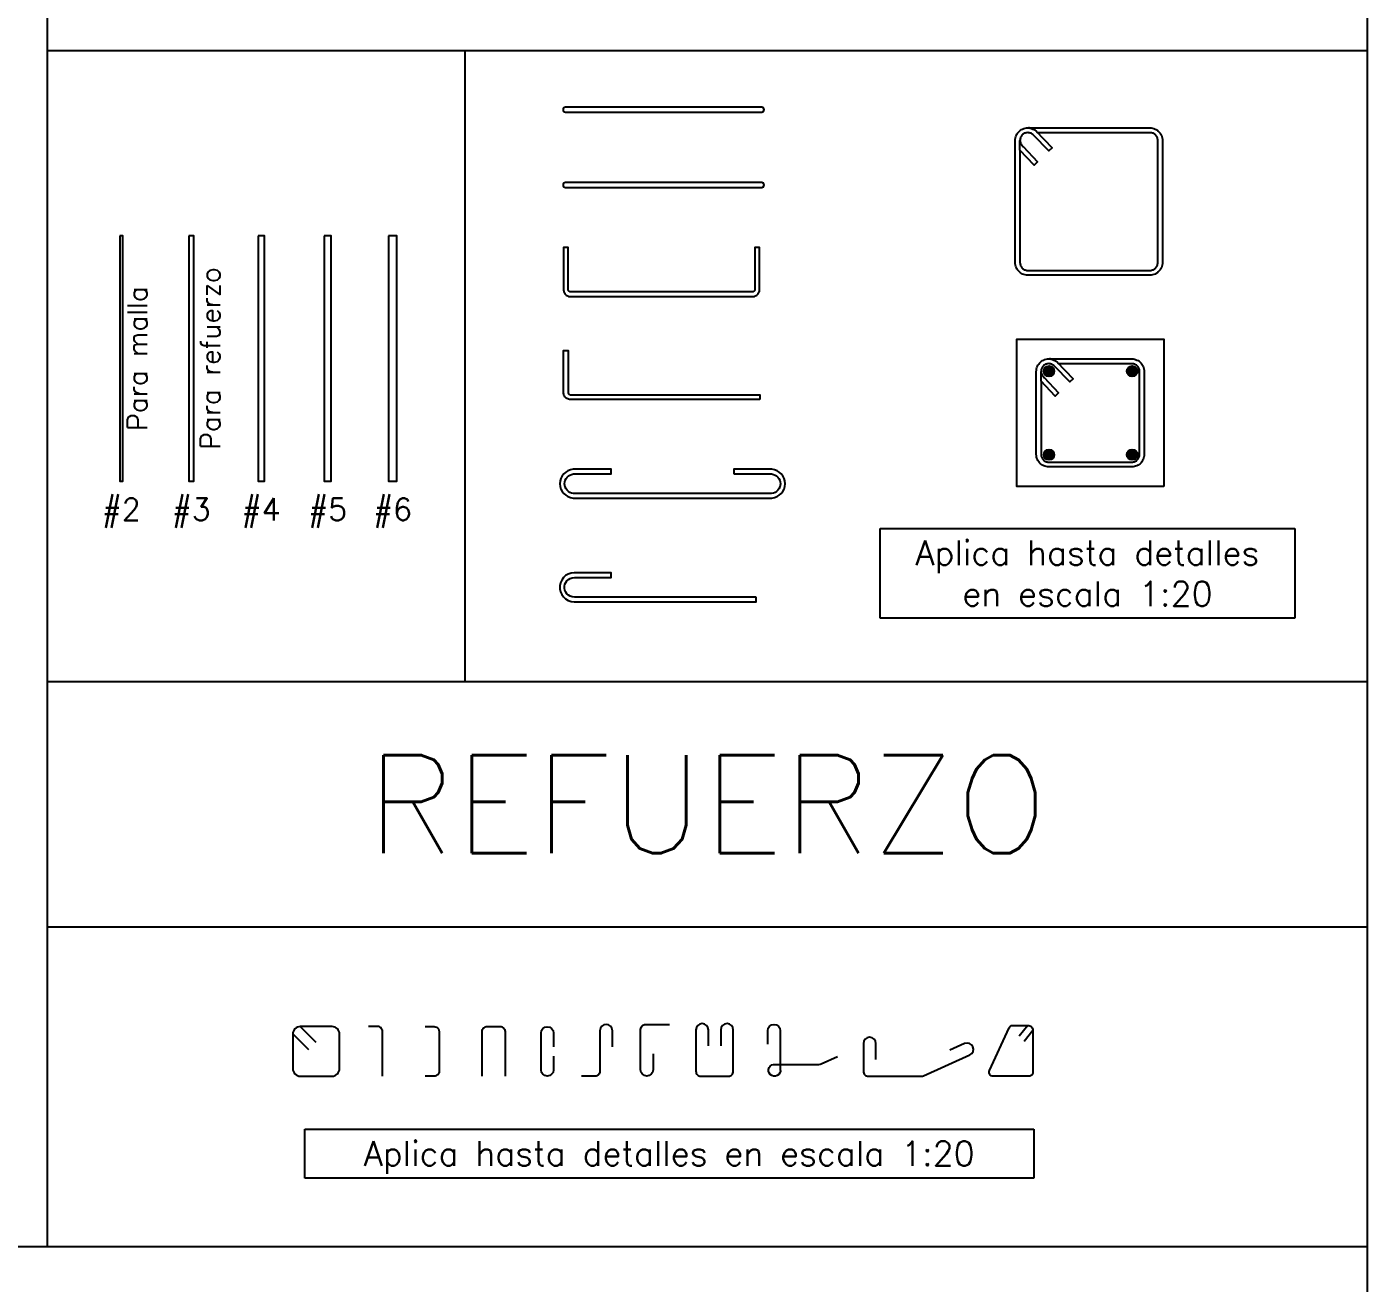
# Model space of a CAD drawing. Header units: millimetres. Extents: x -99999999 to 100000000, y -41 to 20.
# Drawn here: x -17.676 to -14.944, y -11.27 to -8.709 of the extents above; entities that cross this region are included whole.
import ezdxf

# ---------------------------------------------------------------- set-up
doc = ezdxf.new("R2010")
doc.units = ezdxf.units.MM
doc.header["$LTSCALE"] = 0.01
for name, color, linetype in [('FC_BORDES', 4, 'Continuous'), ('FC_COTAS', 1, 'Continuous'), ('FC_R-80', 11, 'Continuous'), ('FC_REFUERZO 2', 1, 'Continuous')]:
    doc.layers.add(name, color=color, linetype=linetype)
doc.layers.add('FC_DEFPOINTS', color=250, linetype='Continuous', plot=False)
doc.styles.add('FC_TEXT1', font='romans.shx')

# ---------------------------------------------------------------- blocks, each defined once
blk = doc.blocks.new('*U254')
at = {"color": 0, "lineweight": -2}
blk.add_wipeout([(0.325, 0.0294), (0.4035, 0.0294), (0.4076, 0.0285), (0.4111, 0.0274), (0.4145, 0.0258), (0.4176, 0.0237), (0.4204, 0.0213), (0.4229, 0.0186), (0.4251, 0.0156), (0.4268, 0.0123), (0.4282, 0.0089), (0.4291, 0.0053), (0.4295, 0.0016), (0.4295, -0.0021), (0.429, -0.0058), (0.428, -0.0094), (0.4266, -0.0128), (0.4248, -0.0161), (0.4226, -0.019), (0.42, -0.0217), (0.4171, -0.0241), (0.414, -0.026), (0.4106, -0.0276), (0.4071, -0.0287), (0.4032, -0.0294), (-0.0032, -0.0294), (-0.0071, -0.0287), (-0.0106, -0.0276), (-0.014, -0.026), (-0.0171, -0.0241), (-0.02, -0.0217), (-0.0226, -0.019), (-0.0248, -0.0161), (-0.0266, -0.0128), (-0.028, -0.0094), (-0.029, -0.0058), (-0.0295, -0.0021), (-0.0295, 0.0016), (-0.0291, 0.0053), (-0.0282, 0.0089), (-0.0268, 0.0123), (-0.0251, 0.0156), (-0.0229, 0.0186), (-0.0204, 0.0213), (-0.0176, 0.0237), (-0.0145, 0.0258), (-0.0111, 0.0274), (-0.0076, 0.0285), (-0.004, 0.0293), (-0.0026, 0.0294), (0.075, 0.0294), (0.075, 0.0198), (-0.0022, 0.0198), (-0.0027, 0.0197), (-0.0051, 0.0193), (-0.0075, 0.0185), (-0.0098, 0.0174), (-0.0119, 0.016), (-0.0138, 0.0144), (-0.0155, 0.0126), (-0.0169, 0.0105), (-0.0181, 0.0083), (-0.019, 0.006), (-0.0196, 0.0036), (-0.0199, 0.0011), (-0.0199, -0.0014), (-0.0195, -0.0039), (-0.0189, -0.0063), (-0.0179, -0.0086), (-0.0167, -0.0108), (-0.0152, -0.0128), (-0.0135, -0.0146), (-0.0116, -0.0162), (-0.0094, -0.0175), (-0.0072, -0.0186), (-0.0048, -0.0193), (-0.0024, -0.0198), (0.4024, -0.0198), (0.4048, -0.0193), (0.4072, -0.0186), (0.4094, -0.0175), (0.4116, -0.0162), (0.4135, -0.0146), (0.4152, -0.0128), (0.4167, -0.0108), (0.4179, -0.0086), (0.4189, -0.0063), (0.4195, -0.0039), (0.4199, -0.0014), (0.4199, 0.0011), (0.4196, 0.0036), (0.419, 0.006), (0.4181, 0.0083), (0.4169, 0.0105), (0.4155, 0.0126), (0.4138, 0.0144), (0.4119, 0.016), (0.4098, 0.0174), (0.4075, 0.0185), (0.4051, 0.0193), (0.4025, 0.0198), (0.325, 0.0198)], dxfattribs=at)
blk.add_lwpolyline([(0.325, 0.0198), (0.4021, 0.0198, -0.900773), (0.4021, -0.0198), (-0.0021, -0.0198, -0.900773), (-0.0021, 0.0198), (0.075, 0.0198), (0.075, 0.0294), (-0.0025, 0.0294, 0.917819), (-0.0025, -0.0294), (0.4025, -0.0294), (0.4025, -0.0294, 0.917819), (0.4025, 0.0294), (0.325, 0.0294)], format="xyb", close=True, dxfattribs=at)
blk = doc.blocks.new('*U255')
at = {"color": 0, "lineweight": -2}
blk.add_lwpolyline([(0.4, 0.005), (0, 0.005, 1), (0, -0.005), (0.4, -0.005, 1)], format="xyb", close=True, dxfattribs=at)
blk = doc.blocks.new('*U249')
at = {"color": 0, "ltscale": 1.5}
blk.add_lwpolyline([(-0.1048, -0.0096), (-0.1048, -0.0096)], dxfattribs=at)
blk.add_wipeout([(-0.1228, 0), (0.1247, 0), (0.1273, -0.0001), (0.1299, -0.0006), (0.1325, -0.0012), (0.135, -0.0022), (0.1373, -0.0034), (0.1396, -0.0048), (0.1416, -0.0065), (0.1435, -0.0084), (0.1452, -0.0104), (0.1466, -0.0127), (0.1478, -0.015), (0.1488, -0.0175), (0.1494, -0.0201), (0.1499, -0.0227), (0.15, -0.0253), (0.15, -0.2747), (0.1499, -0.2773), (0.1494, -0.2799), (0.1488, -0.2825), (0.1478, -0.285), (0.1466, -0.2873), (0.1452, -0.2896), (0.1435, -0.2916), (0.1416, -0.2935), (0.1396, -0.2952), (0.1373, -0.2966), (0.135, -0.2978), (0.1325, -0.2988), (0.1299, -0.2994), (0.1273, -0.2999), (0.1247, -0.3), (-0.1247, -0.3), (-0.1273, -0.2999), (-0.1299, -0.2994), (-0.1325, -0.2988), (-0.135, -0.2978), (-0.1373, -0.2966), (-0.1396, -0.2952), (-0.1416, -0.2935), (-0.1435, -0.2916), (-0.1452, -0.2896), (-0.1466, -0.2873), (-0.1478, -0.285), (-0.1488, -0.2825), (-0.1494, -0.2799), (-0.1499, -0.2773), (-0.15, -0.2747), (-0.15, -0.0253), (-0.1499, -0.0227), (-0.1494, -0.0201), (-0.1488, -0.0175), (-0.1478, -0.015), (-0.1466, -0.0127), (-0.1452, -0.0104), (-0.1435, -0.0084), (-0.1416, -0.0065), (-0.1396, -0.0048), (-0.1373, -0.0034), (-0.135, -0.0022), (-0.1325, -0.0012), (-0.1299, -0.0006), (-0.1273, -0.0001), (-0.1247, 0), (-0.122, -0.0001), (-0.1194, -0.0006), (-0.1168, -0.0012), (-0.1144, -0.0022), (-0.112, -0.0034), (-0.1098, -0.0048), (-0.1084, -0.006), (-0.075, -0.0403), (-0.0818, -0.047), (-0.113, -0.0148), (-0.1141, -0.0137), (-0.1154, -0.0126), (-0.1168, -0.0117), (-0.1183, -0.011), (-0.1198, -0.0104), (-0.1214, -0.01), (-0.123, -0.0097), (-0.1247, -0.0096), (-0.1263, -0.0097), (-0.1279, -0.01), (-0.1295, -0.0104), (-0.1311, -0.011), (-0.1325, -0.0117), (-0.1339, -0.0126), (-0.1352, -0.0137), (-0.1363, -0.0148), (-0.1374, -0.0161), (-0.1383, -0.0175), (-0.139, -0.0189), (-0.1396, -0.0205), (-0.14, -0.0221), (-0.1403, -0.0237), (-0.1404, -0.0253), (-0.1403, -0.027), (-0.14, -0.0286), (-0.1396, -0.0302), (-0.139, -0.0317), (-0.1383, -0.0332), (-0.1374, -0.0346), (-0.1363, -0.0359), (-0.1352, -0.037), (-0.1341, -0.0379), (-0.1045, -0.0691), (-0.1115, -0.0757), (-0.1404, -0.0452), (-0.1404, -0.2747), (-0.1403, -0.2763), (-0.14, -0.2779), (-0.1396, -0.2795), (-0.139, -0.2811), (-0.1383, -0.2825), (-0.1374, -0.2839), (-0.1363, -0.2852), (-0.1352, -0.2863), (-0.1339, -0.2874), (-0.1325, -0.2883), (-0.1311, -0.289), (-0.1295, -0.2896), (-0.1279, -0.29), (-0.1263, -0.2903), (-0.1247, -0.2904), (0.1247, -0.2904), (0.1263, -0.2903), (0.1279, -0.29), (0.1295, -0.2896), (0.1311, -0.289), (0.1325, -0.2883), (0.1339, -0.2874), (0.1352, -0.2863), (0.1363, -0.2852), (0.1374, -0.2839), (0.1383, -0.2825), (0.139, -0.2811), (0.1396, -0.2795), (0.14, -0.2779), (0.1403, -0.2763), (0.1404, -0.2747), (0.1404, -0.0253), (0.1403, -0.0237), (0.14, -0.0221), (0.1396, -0.0205), (0.139, -0.0189), (0.1383, -0.0175), (0.1374, -0.0161), (0.1363, -0.0148), (0.1352, -0.0137), (0.1339, -0.0126), (0.1325, -0.0117), (0.1311, -0.011), (0.1295, -0.0104), (0.1279, -0.01), (0.1263, -0.0097), (0.1257, -0.0097), (-0.1046, -0.0097), (-0.1083, -0.0059), (-0.1097, -0.0048), (-0.1119, -0.0033), (-0.1143, -0.0021), (-0.1168, -0.0011), (-0.1194, -0.0005), (-0.122, 0)], dxfattribs=at)
blk.add_lwpolyline([(-0.1228, 0), (0.1247, 0), (0.1273, -0.0001), (0.1299, -0.0006), (0.1325, -0.0012), (0.135, -0.0022), (0.1373, -0.0034), (0.1396, -0.0048), (0.1416, -0.0065), (0.1435, -0.0084), (0.1452, -0.0104), (0.1466, -0.0127), (0.1478, -0.015), (0.1488, -0.0175), (0.1494, -0.0201), (0.1499, -0.0227), (0.15, -0.0253), (0.15, -0.2747), (0.1499, -0.2773), (0.1494, -0.2799), (0.1488, -0.2825), (0.1478, -0.285), (0.1466, -0.2873), (0.1452, -0.2896), (0.1435, -0.2916), (0.1416, -0.2935), (0.1396, -0.2952), (0.1373, -0.2966), (0.135, -0.2978), (0.1325, -0.2988), (0.1299, -0.2994), (0.1273, -0.2999), (0.1247, -0.3), (-0.1247, -0.3), (-0.1273, -0.2999), (-0.1299, -0.2994), (-0.1325, -0.2988), (-0.135, -0.2978), (-0.1373, -0.2966), (-0.1396, -0.2952), (-0.1416, -0.2935), (-0.1435, -0.2916), (-0.1452, -0.2896), (-0.1466, -0.2873), (-0.1478, -0.285), (-0.1488, -0.2825), (-0.1494, -0.2799), (-0.1499, -0.2773), (-0.15, -0.2747), (-0.15, -0.0253), (-0.1499, -0.0227), (-0.1494, -0.0201), (-0.1488, -0.0175), (-0.1478, -0.015), (-0.1466, -0.0127), (-0.1452, -0.0104), (-0.1435, -0.0084), (-0.1416, -0.0065), (-0.1396, -0.0048), (-0.1373, -0.0034), (-0.135, -0.0022), (-0.1325, -0.0012), (-0.1299, -0.0006), (-0.1273, -0.0001), (-0.1247, 0), (-0.122, -0.0001), (-0.1194, -0.0006), (-0.1168, -0.0012), (-0.1144, -0.0022), (-0.112, -0.0034), (-0.1098, -0.0048), (-0.1084, -0.006), (-0.075, -0.0403), (-0.0818, -0.047), (-0.113, -0.0148), (-0.1141, -0.0137), (-0.1154, -0.0126), (-0.1168, -0.0117), (-0.1183, -0.011), (-0.1198, -0.0104), (-0.1214, -0.01), (-0.123, -0.0097), (-0.1247, -0.0096), (-0.1263, -0.0097), (-0.1279, -0.01), (-0.1295, -0.0104), (-0.1311, -0.011), (-0.1325, -0.0117), (-0.1339, -0.0126), (-0.1352, -0.0137), (-0.1363, -0.0148), (-0.1374, -0.0161), (-0.1383, -0.0175), (-0.139, -0.0189), (-0.1396, -0.0205), (-0.14, -0.0221), (-0.1403, -0.0237), (-0.1404, -0.0253), (-0.1403, -0.027), (-0.14, -0.0286), (-0.1396, -0.0302), (-0.139, -0.0317), (-0.1383, -0.0332), (-0.1374, -0.0346), (-0.1363, -0.0359), (-0.1352, -0.037), (-0.1341, -0.0379), (-0.1045, -0.0691), (-0.1115, -0.0757), (-0.1404, -0.0452), (-0.1404, -0.2747), (-0.1403, -0.2763), (-0.14, -0.2779), (-0.1396, -0.2795), (-0.139, -0.2811), (-0.1383, -0.2825), (-0.1374, -0.2839), (-0.1363, -0.2852), (-0.1352, -0.2863), (-0.1339, -0.2874), (-0.1325, -0.2883), (-0.1311, -0.289), (-0.1295, -0.2896), (-0.1279, -0.29), (-0.1263, -0.2903), (-0.1247, -0.2904), (0.1247, -0.2904), (0.1263, -0.2903), (0.1279, -0.29), (0.1295, -0.2896), (0.1311, -0.289), (0.1325, -0.2883), (0.1339, -0.2874), (0.1352, -0.2863), (0.1363, -0.2852), (0.1374, -0.2839), (0.1383, -0.2825), (0.139, -0.2811), (0.1396, -0.2795), (0.14, -0.2779), (0.1403, -0.2763), (0.1404, -0.2747), (0.1404, -0.0253), (0.1403, -0.0237), (0.14, -0.0221), (0.1396, -0.0205), (0.139, -0.0189), (0.1383, -0.0175), (0.1374, -0.0161), (0.1363, -0.0148), (0.1352, -0.0137), (0.1339, -0.0126), (0.1325, -0.0117), (0.1311, -0.011), (0.1295, -0.0104), (0.1279, -0.01), (0.1263, -0.0097), (0.1257, -0.0097), (-0.1046, -0.0097), (-0.1083, -0.0059), (-0.1097, -0.0048), (-0.1119, -0.0033), (-0.1143, -0.0021), (-0.1168, -0.0011), (-0.1194, -0.0005), (-0.122, 0)], close=True, dxfattribs=at)
blk.add_lwpolyline([(-0.1404, -0.0452), (-0.1404, -0.0253)], dxfattribs=at)
blk = doc.blocks.new('*U175')
at = {"layer": 'FC_REFUERZO 2'}
h = blk.add_hatch(color=256, dxfattribs=at)
h.dxf.hatch_style = 1
edge = h.paths.add_edge_path()
edge.add_arc((0, 0), 0.0119, 0, 360, ccw=False)
blk.add_circle((0, 0), 0.0119, dxfattribs=at)
blk = doc.blocks.new('*U250')
at = {"color": 0, "ltscale": 1.5}
blk.add_lwpolyline([(0.0852, -0.0496), (0.0852, -0.0496)], dxfattribs=at)
blk.add_wipeout([(0.0672, -0.04), (0.2347, -0.04), (0.2373, -0.0401), (0.2399, -0.0406), (0.2425, -0.0412), (0.245, -0.0422), (0.2473, -0.0434), (0.2496, -0.0448), (0.2516, -0.0465), (0.2535, -0.0484), (0.2552, -0.0504), (0.2566, -0.0527), (0.2578, -0.055), (0.2588, -0.0575), (0.2594, -0.0601), (0.2599, -0.0627), (0.26, -0.0653), (0.26, -0.2347), (0.2599, -0.2373), (0.2594, -0.2399), (0.2588, -0.2425), (0.2578, -0.245), (0.2566, -0.2473), (0.2552, -0.2496), (0.2535, -0.2516), (0.2516, -0.2535), (0.2496, -0.2552), (0.2473, -0.2566), (0.245, -0.2578), (0.2425, -0.2588), (0.2399, -0.2594), (0.2373, -0.2599), (0.2347, -0.26), (0.0653, -0.26), (0.0627, -0.2599), (0.0601, -0.2594), (0.0575, -0.2588), (0.055, -0.2578), (0.0527, -0.2566), (0.0504, -0.2552), (0.0484, -0.2535), (0.0465, -0.2516), (0.0448, -0.2496), (0.0434, -0.2473), (0.0422, -0.245), (0.0412, -0.2425), (0.0406, -0.2399), (0.0401, -0.2373), (0.04, -0.2347), (0.04, -0.0653), (0.0401, -0.0627), (0.0406, -0.0601), (0.0412, -0.0575), (0.0422, -0.055), (0.0434, -0.0527), (0.0448, -0.0504), (0.0465, -0.0484), (0.0484, -0.0465), (0.0504, -0.0448), (0.0527, -0.0434), (0.055, -0.0422), (0.0575, -0.0412), (0.0601, -0.0406), (0.0627, -0.0401), (0.0653, -0.04), (0.068, -0.0401), (0.0706, -0.0406), (0.0732, -0.0412), (0.0756, -0.0422), (0.078, -0.0434), (0.0802, -0.0448), (0.0816, -0.046), (0.115, -0.0803), (0.1082, -0.087), (0.077, -0.0548), (0.0759, -0.0537), (0.0746, -0.0526), (0.0732, -0.0517), (0.0717, -0.051), (0.0702, -0.0504), (0.0686, -0.05), (0.067, -0.0497), (0.0653, -0.0496), (0.0637, -0.0497), (0.0621, -0.05), (0.0605, -0.0504), (0.0589, -0.051), (0.0575, -0.0517), (0.0561, -0.0526), (0.0548, -0.0537), (0.0537, -0.0548), (0.0526, -0.0561), (0.0517, -0.0575), (0.051, -0.0589), (0.0504, -0.0605), (0.05, -0.0621), (0.0497, -0.0637), (0.0496, -0.0653), (0.0497, -0.067), (0.05, -0.0686), (0.0504, -0.0702), (0.051, -0.0717), (0.0517, -0.0732), (0.0526, -0.0746), (0.0537, -0.0759), (0.0548, -0.077), (0.0559, -0.0779), (0.0855, -0.1091), (0.0785, -0.1157), (0.0496, -0.0852), (0.0496, -0.2347), (0.0497, -0.2363), (0.05, -0.2379), (0.0504, -0.2395), (0.051, -0.2411), (0.0517, -0.2425), (0.0526, -0.2439), (0.0537, -0.2452), (0.0548, -0.2463), (0.0561, -0.2474), (0.0575, -0.2483), (0.0589, -0.249), (0.0605, -0.2496), (0.0621, -0.25), (0.0637, -0.2503), (0.0653, -0.2504), (0.2347, -0.2504), (0.2363, -0.2503), (0.2379, -0.25), (0.2395, -0.2496), (0.2411, -0.249), (0.2425, -0.2483), (0.2439, -0.2474), (0.2452, -0.2463), (0.2463, -0.2452), (0.2474, -0.2439), (0.2483, -0.2425), (0.249, -0.2411), (0.2496, -0.2395), (0.25, -0.2379), (0.2503, -0.2363), (0.2504, -0.2347), (0.2504, -0.0653), (0.2503, -0.0637), (0.25, -0.0621), (0.2496, -0.0605), (0.249, -0.0589), (0.2483, -0.0575), (0.2474, -0.0561), (0.2463, -0.0548), (0.2452, -0.0537), (0.2439, -0.0526), (0.2425, -0.0517), (0.2411, -0.051), (0.2395, -0.0504), (0.2379, -0.05), (0.2363, -0.0497), (0.2357, -0.0497), (0.0854, -0.0497), (0.0817, -0.0459), (0.0803, -0.0448), (0.0781, -0.0433), (0.0757, -0.0421), (0.0732, -0.0411), (0.0706, -0.0405), (0.068, -0.04)], dxfattribs=at)
blk.add_lwpolyline([(0.0672, -0.04), (0.2347, -0.04), (0.2373, -0.0401), (0.2399, -0.0406), (0.2425, -0.0412), (0.245, -0.0422), (0.2473, -0.0434), (0.2496, -0.0448), (0.2516, -0.0465), (0.2535, -0.0484), (0.2552, -0.0504), (0.2566, -0.0527), (0.2578, -0.055), (0.2588, -0.0575), (0.2594, -0.0601), (0.2599, -0.0627), (0.26, -0.0653), (0.26, -0.2347), (0.2599, -0.2373), (0.2594, -0.2399), (0.2588, -0.2425), (0.2578, -0.245), (0.2566, -0.2473), (0.2552, -0.2496), (0.2535, -0.2516), (0.2516, -0.2535), (0.2496, -0.2552), (0.2473, -0.2566), (0.245, -0.2578), (0.2425, -0.2588), (0.2399, -0.2594), (0.2373, -0.2599), (0.2347, -0.26), (0.0653, -0.26), (0.0627, -0.2599), (0.0601, -0.2594), (0.0575, -0.2588), (0.055, -0.2578), (0.0527, -0.2566), (0.0504, -0.2552), (0.0484, -0.2535), (0.0465, -0.2516), (0.0448, -0.2496), (0.0434, -0.2473), (0.0422, -0.245), (0.0412, -0.2425), (0.0406, -0.2399), (0.0401, -0.2373), (0.04, -0.2347), (0.04, -0.0653), (0.0401, -0.0627), (0.0406, -0.0601), (0.0412, -0.0575), (0.0422, -0.055), (0.0434, -0.0527), (0.0448, -0.0504), (0.0465, -0.0484), (0.0484, -0.0465), (0.0504, -0.0448), (0.0527, -0.0434), (0.055, -0.0422), (0.0575, -0.0412), (0.0601, -0.0406), (0.0627, -0.0401), (0.0653, -0.04), (0.068, -0.0401), (0.0706, -0.0406), (0.0732, -0.0412), (0.0756, -0.0422), (0.078, -0.0434), (0.0802, -0.0448), (0.0816, -0.046), (0.115, -0.0803), (0.1082, -0.087), (0.077, -0.0548), (0.0759, -0.0537), (0.0746, -0.0526), (0.0732, -0.0517), (0.0717, -0.051), (0.0702, -0.0504), (0.0686, -0.05), (0.067, -0.0497), (0.0653, -0.0496), (0.0637, -0.0497), (0.0621, -0.05), (0.0605, -0.0504), (0.0589, -0.051), (0.0575, -0.0517), (0.0561, -0.0526), (0.0548, -0.0537), (0.0537, -0.0548), (0.0526, -0.0561), (0.0517, -0.0575), (0.051, -0.0589), (0.0504, -0.0605), (0.05, -0.0621), (0.0497, -0.0637), (0.0496, -0.0653), (0.0497, -0.067), (0.05, -0.0686), (0.0504, -0.0702), (0.051, -0.0717), (0.0517, -0.0732), (0.0526, -0.0746), (0.0537, -0.0759), (0.0548, -0.077), (0.0559, -0.0779), (0.0855, -0.1091), (0.0785, -0.1157), (0.0496, -0.0852), (0.0496, -0.2347), (0.0497, -0.2363), (0.05, -0.2379), (0.0504, -0.2395), (0.051, -0.2411), (0.0517, -0.2425), (0.0526, -0.2439), (0.0537, -0.2452), (0.0548, -0.2463), (0.0561, -0.2474), (0.0575, -0.2483), (0.0589, -0.249), (0.0605, -0.2496), (0.0621, -0.25), (0.0637, -0.2503), (0.0653, -0.2504), (0.2347, -0.2504), (0.2363, -0.2503), (0.2379, -0.25), (0.2395, -0.2496), (0.2411, -0.249), (0.2425, -0.2483), (0.2439, -0.2474), (0.2452, -0.2463), (0.2463, -0.2452), (0.2474, -0.2439), (0.2483, -0.2425), (0.249, -0.2411), (0.2496, -0.2395), (0.25, -0.2379), (0.2503, -0.2363), (0.2504, -0.2347), (0.2504, -0.0653), (0.2503, -0.0637), (0.25, -0.0621), (0.2496, -0.0605), (0.249, -0.0589), (0.2483, -0.0575), (0.2474, -0.0561), (0.2463, -0.0548), (0.2452, -0.0537), (0.2439, -0.0526), (0.2425, -0.0517), (0.2411, -0.051), (0.2395, -0.0504), (0.2379, -0.05), (0.2363, -0.0497), (0.2357, -0.0497), (0.0854, -0.0497), (0.0817, -0.0459), (0.0803, -0.0448), (0.0781, -0.0433), (0.0757, -0.0421), (0.0732, -0.0411), (0.0706, -0.0405), (0.068, -0.04)], close=True, dxfattribs=at)
blk.add_lwpolyline([(0.0496, -0.0852), (0.0496, -0.0653)], dxfattribs=at)
at = {"layer": 'FC_DEFPOINTS', "ltscale": 1.5, "transparency": 33554457}
blk.add_lwpolyline([(0.3, -0.3), (0, -0.3), (0, 0), (0.3, 0)], close=True, dxfattribs=at)
at = {"layer": 'FC_REFUERZO 2', "ltscale": 0.9, "xscale": 0.9, "yscale": 0.9, "zscale": 0.9}
for p in [(0.0659, -0.065), (0.2354, -0.065), (0.0659, -0.2353), (0.2354, -0.2351)]:
    blk.add_blockref('*U175', p, dxfattribs=at)
blk = doc.blocks.new('FC_B_Gancho tipo 4')
at = {"ltscale": 0.6}
blk.add_wipeout([(0.0148, 0.0096), (0.0141, 0.0097), (0.0135, 0.0098), (0.0128, 0.0101), (0.0122, 0.0104), (0.0117, 0.0108), (0.0112, 0.0112), (0.0107, 0.0117), (0.0103, 0.0123), (0.01, 0.0129), (0.0098, 0.0135), (0.0097, 0.0142), (0.0096, 0.0149), (0.0096, 0.1), (0, 0.1), (0, 0.0146), (0.0002, 0.0128), (0.0006, 0.0109), (0.0012, 0.0091), (0.002, 0.0075), (0.0031, 0.0059), (0.0043, 0.0045), (0.0057, 0.0032), (0.0073, 0.0021), (0.0089, 0.0013), (0.0107, 0.0006), (0.0125, 0.0002), (0.0144, 0), (0.3856, 0), (0.3875, 0.0002), (0.3893, 0.0006), (0.3911, 0.0013), (0.3928, 0.0021), (0.3943, 0.0032), (0.3957, 0.0045), (0.3969, 0.0059), (0.398, 0.0075), (0.3988, 0.0091), (0.3995, 0.0109), (0.3998, 0.0128), (0.4, 0.0146), (0.4, 0.1), (0.3904, 0.1), (0.3904, 0.0149), (0.3903, 0.0142), (0.3902, 0.0135), (0.39, 0.0129), (0.3897, 0.0123), (0.3893, 0.0117), (0.3889, 0.0112), (0.3883, 0.0108), (0.3878, 0.0104), (0.3872, 0.0101), (0.3866, 0.0098), (0.3859, 0.0097), (0.3852, 0.0096)], dxfattribs=at)
blk.add_lwpolyline([(0.0148, 0.0096), (0.0141, 0.0097), (0.0135, 0.0098), (0.0128, 0.0101), (0.0122, 0.0104), (0.0117, 0.0108), (0.0112, 0.0112), (0.0107, 0.0117), (0.0103, 0.0123), (0.01, 0.0129), (0.0098, 0.0135), (0.0097, 0.0142), (0.0096, 0.0149), (0.0096, 0.1), (0, 0.1), (0, 0.0146), (0.0002, 0.0128), (0.0006, 0.0109), (0.0012, 0.0091), (0.002, 0.0075), (0.0031, 0.0059), (0.0043, 0.0045), (0.0057, 0.0032), (0.0073, 0.0021), (0.0089, 0.0013), (0.0107, 0.0006), (0.0125, 0.0002), (0.0144, 0), (0.3856, 0), (0.3875, 0.0002), (0.3893, 0.0006), (0.3911, 0.0013), (0.3928, 0.0021), (0.3943, 0.0032), (0.3957, 0.0045), (0.3969, 0.0059), (0.398, 0.0075), (0.3988, 0.0091), (0.3995, 0.0109), (0.3998, 0.0128), (0.4, 0.0146), (0.4, 0.1), (0.3904, 0.1), (0.3904, 0.0149), (0.3903, 0.0142), (0.3902, 0.0135), (0.39, 0.0129), (0.3897, 0.0123), (0.3893, 0.0117), (0.3889, 0.0112), (0.3883, 0.0108), (0.3878, 0.0104), (0.3872, 0.0101), (0.3866, 0.0098), (0.3859, 0.0097), (0.3852, 0.0096)], close=True, dxfattribs=at)
blk = doc.blocks.new('*U234')
at = {"color": 0, "ltscale": 0.6}
blk.add_wipeout([(0.4001, 0), (0.0144, 0), (0.0125, 0.0002), (0.0107, 0.0006), (0.0089, 0.0013), (0.0073, 0.0021), (0.0057, 0.0032), (0.0043, 0.0045), (0.0031, 0.0059), (0.002, 0.0075), (0.0012, 0.0091), (0.0006, 0.0109), (0.0002, 0.0128), (0, 0.0146), (0, 0.1001), (0.0096, 0.1001), (0.0096, 0.0149), (0.0097, 0.0142), (0.0098, 0.0135), (0.01, 0.0129), (0.0103, 0.0123), (0.0107, 0.0117), (0.0112, 0.0112), (0.0117, 0.0108), (0.0122, 0.0104), (0.0128, 0.0101), (0.0135, 0.0098), (0.0141, 0.0097), (0.0148, 0.0096), (0.4001, 0.0096)], dxfattribs=at).dxf.layer = 'FC_COTAS'
blk.add_lwpolyline([(0.4001, 0), (0.0144, 0), (0.0125, 0.0002), (0.0107, 0.0006), (0.0089, 0.0013), (0.0073, 0.0021), (0.0057, 0.0032), (0.0043, 0.0045), (0.0031, 0.0059), (0.002, 0.0075), (0.0012, 0.0091), (0.0006, 0.0109), (0.0002, 0.0128), (0, 0.0146), (0, 0.1001), (0.0096, 0.1001), (0.0096, 0.0149), (0.0097, 0.0142), (0.0098, 0.0135), (0.01, 0.0129), (0.0103, 0.0123), (0.0107, 0.0117), (0.0112, 0.0112), (0.0117, 0.0108), (0.0122, 0.0104), (0.0128, 0.0101), (0.0135, 0.0098), (0.0141, 0.0097), (0.0148, 0.0096), (0.4001, 0.0096)], close=True, dxfattribs=at)
blk = doc.blocks.new('*U235')
at = {"ltscale": 0.6}
blk.add_wipeout([(0.3703, -0.0198), (0, -0.0198), (-0.0046, -0.0193), (-0.0085, -0.018), (-0.0121, -0.016), (-0.0152, -0.0132), (-0.0176, -0.0099), (-0.0193, -0.0061), (-0.0201, -0.0021), (-0.0201, 0.0021), (-0.0193, 0.0061), (-0.0176, 0.0099), (-0.0152, 0.0132), (-0.0121, 0.016), (-0.0085, 0.018), (-0.0046, 0.0193), (0, 0.0198), (0.075, 0.0198), (0.075, 0.0294), (-0.0005, 0.0294), (-0.0066, 0.0287), (-0.0125, 0.0268), (-0.0178, 0.0238), (-0.0223, 0.0197), (-0.0259, 0.0147), (-0.0284, 0.0091), (-0.0297, 0.0031), (-0.0297, -0.0031), (-0.0284, -0.0091), (-0.0259, -0.0147), (-0.0223, -0.0197), (-0.0178, -0.0238), (-0.0125, -0.0268), (-0.0066, -0.0287), (-0.0005, -0.0294), (0.3703, -0.0294)], dxfattribs=at).dxf.layer = 'FC_COTAS'
at = {"color": 0, "ltscale": 0.6}
blk.add_lwpolyline([(0.3703, -0.0198), (0, -0.0198), (-0.0046, -0.0193), (-0.0085, -0.018), (-0.0121, -0.016), (-0.0152, -0.0132), (-0.0176, -0.0099), (-0.0193, -0.0061), (-0.0201, -0.0021), (-0.0201, 0.0021), (-0.0193, 0.0061), (-0.0176, 0.0099), (-0.0152, 0.0132), (-0.0121, 0.016), (-0.0085, 0.018), (-0.0046, 0.0193), (0, 0.0198), (0.075, 0.0198), (0.075, 0.0294), (-0.0005, 0.0294), (-0.0066, 0.0287), (-0.0125, 0.0268), (-0.0178, 0.0238), (-0.0223, 0.0197), (-0.0259, 0.0147), (-0.0284, 0.0091), (-0.0297, 0.0031), (-0.0297, -0.0031), (-0.0284, -0.0091), (-0.0259, -0.0147), (-0.0223, -0.0197), (-0.0178, -0.0238), (-0.0125, -0.0268), (-0.0066, -0.0287), (-0.0005, -0.0294), (0.3703, -0.0294)], close=True, dxfattribs=at)
blk = doc.blocks.new('*U236')
at = {"color": 0, "lineweight": -2}
blk.add_lwpolyline([(0.2, 0.005), (-0.2, 0.005, 1), (-0.2, -0.005), (0.2, -0.005, 1)], format="xyb", close=True, dxfattribs=at)

msp = doc.modelspace()

# ---------------------------------------------------------------- linework, layer by layer
at = {"layer": 'FC_BORDES'}
for p, q in [((-17.1336, -10.7623), (-17.1015, -10.7944)), ((-17.1186, -10.7473), (-17.0865, -10.7794))]:
    msp.add_line(p, q, dxfattribs=at)
at = {"layer": 'FC_BORDES', "ltscale": 1.5}
msp.add_lwpolyline([(-35.0806, 10.7293), (-14.9435, 10.7293), (-14.9435, -32.4679), (-35.0806, -32.4679)], close=True, dxfattribs=at)
for points in [[(-17.634, -6.5299), (-17.634, -11.1954)], [(-17.634, -8.7575), (-14.9435, -8.7575)], [(-16.7831, -8.7575), (-16.7831, -10.0439)], [(-17.634, -10.0439), (-14.9435, -10.0439)], [(-17.634, -10.5439), (-14.9435, -10.5439)], [(-25.7053, -11.1954), (-14.9435, -11.1954)]]:
    msp.add_lwpolyline(points, dxfattribs=at)
at = {"layer": 'FC_BORDES'}
for points in [[(-17.1186, -10.8484), (-17.0533, -10.8484, 0.414214), (-17.0383, -10.8334), (-17.0383, -10.7623, 0.414214), (-17.0533, -10.7473), (-17.1186, -10.7473, 0.414214), (-17.1336, -10.7623), (-17.1336, -10.8334, 0.414214)], [(-15.6733, -10.7496, -0.292883), (-15.6661, -10.745), (-15.6351, -10.745, -0.424488), (-15.6251, -10.7554), (-15.6251, -10.8405, -0.414214), (-15.633, -10.8484), (-15.7063, -10.8484, -0.546931), (-15.7136, -10.8371)]]:
    msp.add_lwpolyline(points, format="xyb", close=True, dxfattribs=at)
for points in [[(-16.9508, -10.8484), (-16.9508, -10.7573, 0.414214), (-16.9608, -10.7473), (-16.979, -10.7473)], [(-16.8635, -10.7473), (-16.8453, -10.7473, -0.112673), (-16.841, -10.7483, -0.288095), (-16.8353, -10.7573), (-16.8353, -10.8384, -0.414214), (-16.8453, -10.8484), (-16.8635, -10.8484)], [(-16.7475, -10.8484), (-16.7475, -10.7573, -0.414214), (-16.7375, -10.7473), (-16.7109, -10.7473, -0.414214), (-16.7009, -10.7573), (-16.7009, -10.8484)], [(-16.6022, -10.8079), (-16.6022, -10.8357, -1), (-16.6276, -10.8357), (-16.6276, -10.7605, -1), (-16.6022, -10.7605), (-16.6022, -10.7884)], [(-16.482, -10.7887), (-16.482, -10.7558, 1), (-16.5074, -10.7558), (-16.5074, -10.8384, -0.414214), (-16.5174, -10.8484), (-16.5452, -10.8484)], [(-16.3991, -10.8029), (-16.3991, -10.8357, -1), (-16.4245, -10.8357), (-16.4245, -10.7531), (-16.4245, -10.7531, -0.414214), (-16.4145, -10.7431), (-16.3657, -10.7431)], [(-16.2863, -10.7868), (-16.2863, -10.754, 1), (-16.3118, -10.754), (-16.3118, -10.8386, 0.414214), (-16.3018, -10.8486), (-16.2457, -10.8486, 0.414214), (-16.2357, -10.8386), (-16.2357, -10.754, 1), (-16.2612, -10.754), (-16.2612, -10.7868)], [(-16.1653, -10.7835), (-16.1653, -10.7557, -1), (-16.1398, -10.7557), (-16.1398, -10.8345, -3.112372), (-16.1498, -10.8245), (-16.061, -10.8245, 0.106109), (-16.0568, -10.8236), (-16.0231, -10.8084)], [(-15.945, -10.8145), (-15.945, -10.7817, 1), (-15.9704, -10.7817), (-15.9704, -10.8386, 0.414214), (-15.9604, -10.8486), (-15.8523, -10.8486, 0.106109), (-15.8482, -10.8477), (-15.7537, -10.8052, 1), (-15.7641, -10.782), (-15.7941, -10.7955)]]:
    msp.add_lwpolyline(points, format="xyb", dxfattribs=at)
for points in [[(-15.6351, -10.745), (-15.653, -10.7672)], [(-15.6251, -10.7554), (-15.643, -10.7776)]]:
    msp.add_lwpolyline(points, dxfattribs=at)
at = {"layer": 'FC_REFUERZO 2', "ltscale": 0.6}
for points in [[(-17.4863, -9.1353), (-17.4863, -9.6353), (-17.48, -9.6353), (-17.48, -9.1353)], [(-17.3452, -9.1353), (-17.3452, -9.6353), (-17.3356, -9.6353), (-17.3356, -9.1353)], [(-17.2043, -9.1353), (-17.2043, -9.6353), (-17.1916, -9.6353), (-17.1916, -9.1353)], [(-17.0695, -9.1353), (-17.0695, -9.6353), (-17.0552, -9.6353), (-17.0552, -9.1353)], [(-16.9384, -9.1353), (-16.9384, -9.6353), (-16.9215, -9.6353), (-16.9215, -9.1353)]]:
    msp.add_lwpolyline(points, close=True, dxfattribs=at)

# ---------------------------------------------------------------- texts
at = {"layer": 'FC_R-80', "char_height": 0.04, "attachment_point": 5, "rotation": 90, "style": 'FC_TEXT1'}
for s, insert, width in [('Para refuerzo', (-17.3017, -9.3853), 0.417543), ('Para malla', (-17.4506, -9.3853), 0.329924)]:
    msp.add_mtext(s, dxfattribs=dict(at, insert=insert, width=width))
at = {"layer": 'FC_R-80', "attachment_point": 5, "style": 'FC_TEXT1'}
for s, insert, char_height, width in [('#2', (-17.4831, -9.7005), 0.045, 0.081879), ('#3', (-17.3404, -9.7005), 0.045, 0.081879), ('#4', (-17.198, -9.7005), 0.045, 0.081879), ('#5', (-17.0624, -9.7005), 0.045, 0.081879), ('#6', (-16.93, -9.7005), 0.045, 0.081879), ('REFUERZO', (-16.2888, -10.2939), 0.2, 1.516286)]:
    msp.add_mtext(s, dxfattribs=dict(at, insert=insert, char_height=char_height, width=width))
at = {"layer": 'FC_R-80', "char_height": 0.05, "attachment_point": 5, "style": 'FC_TEXT1', "bg_fill": 16}
for insert, width in [((-15.5137, -9.8234), 0.795738), ((-16.3662, -11.0145), 1.436214)]:
    msp.add_mtext('Aplica hasta detalles en escala 1:20', dxfattribs=dict(at, insert=insert, width=width))

# ---------------------------------------------------------------- next in the draw order: block references
at = {"layer": 'FC_REFUERZO 2'}
for name, p in [('*U255', (-16.5778, -8.8782)), ('*U249', (-15.5109, -8.9155)), ('*U236', (-16.3778, -9.0318)), ('FC_B_Gancho tipo 4', (-16.582, -9.2594)), ('*U234', (-16.582, -9.4693)), ('*U235', (-16.5596, -9.8519))]:
    msp.add_blockref(name, p, dxfattribs=at)
at = {"layer": 'FC_REFUERZO 2', "ltscale": 0.6}
msp.add_blockref('*U250', (-15.658, -9.3464), dxfattribs=at)
at = {"layer": 'FC_REFUERZO 2', "ltscale": 0.9}
msp.add_blockref('*U254', (-16.5596, -9.6407), dxfattribs=at)

doc.saveas('drawing.dxf')
